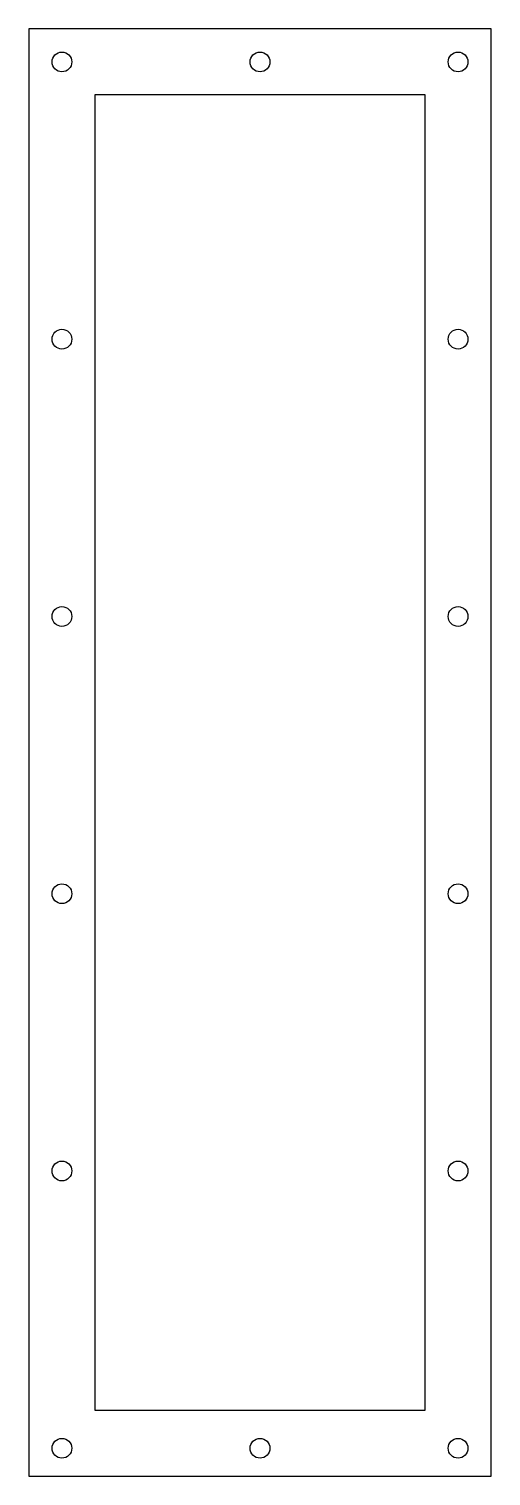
# Model space of a CAD drawing. Header units: millimetres. Extents: x -105 to 105, y -329 to 329.
import ezdxf

# ---------------------------------------------------------------- set-up
doc = ezdxf.new("R2010")
doc.units = ezdxf.units.MM

msp = doc.modelspace()

# ---------------------------------------------------------------- linework, layer by layer
at = {"color": 7, "linetype": 'Continuous', "lineweight": 25}
for p, q in [((105, 328.82), (-105, 328.82)), ((-105, 328.82), (-105, -328.82)), ((105, -328.82), (105, 328.82)), ((-75, 298.82), (-75, -298.82)), ((75, 298.82), (-75, 298.82)), ((75, -298.82), (75, 298.82)), ((-75, -298.82), (75, -298.82)), ((-105, -328.82), (105, -328.82))]:
    msp.add_line(p, q, dxfattribs=at)
for centre in [(-90, 313.82), (0, 313.82), (90, 313.82), (-90, 187.82), (90, 187.82), (-90, 61.82), (90, 61.82), (-90, -64.18), (90, -64.18), (-90, -190.18), (90, -190.18), (-90, -316.18), (0, -316.18), (90, -316.18)]:
    msp.add_circle(centre, 4.5, dxfattribs=at)

doc.saveas('drawing.dxf')
